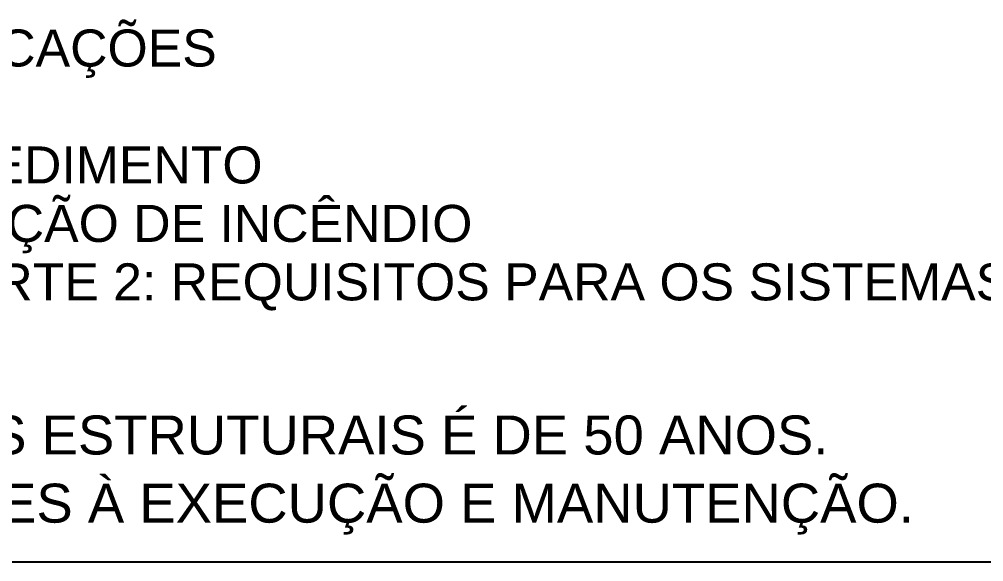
# Model space of a CAD drawing. Extents: x 0 to 119, y 0 to 84.
# Drawn here: x 109.847 to 114.795, y 59.4 to 62.183 of the extents above; entities that cross this region are included whole.
import ezdxf

# ---------------------------------------------------------------- set-up
doc = ezdxf.new("R2010")
doc.units = 0
doc.header["$MEASUREMENT"] = 0
doc.layers.add('3', color=7, linetype='CONTINUOUS')
doc.layers.add('40', color=7, linetype='CONTINUOUS')
doc.styles.add('TQS_ARIAL', font='arial.ttf')

msp = doc.modelspace()

# ---------------------------------------------------------------- linework, layer by layer
at = {"layer": '3', "color": 7, "linetype": 'Continuous'}
for p, q in [((100.4, 59.4), (117.9, 59.4)), ((100.41808, 59.4), (117.874596, 59.4))]:
    msp.add_line(p, q, dxfattribs=at)
at = {"layer": '40', "linetype": 'Continuous'}
for p, q in [((100.4, 59.4), (117.9, 59.4)), ((100.41808, 59.4), (117.874596, 59.4))]:
    msp.add_line(p, q, dxfattribs=at)

# ---------------------------------------------------------------- texts
at = {"layer": '3', "color": 7, "linetype": 'Continuous', "style": 'TQS_ARIAL'}
for s, p in [(' - NBR 6120 - CARGAS PARA O CÁLCULO DE ESTRUTURAS DE EDIFICAÇÕES', (101.008785, 61.94102)), (' - NBR 14931 - EXECUÇÃO DE ESTRUTURAS DE CONCRETO - PROCEDIMENTO', (101.008785, 61.34102)), (' - NBR 15200 - PROJETO DE ESTRUTURAS DE CONCRETO EM SITUAÇÃO DE INCÊNDIO', (101.008785, 61.04102)), (' - NBR 15575-2 - EDIFICAÇÕES HABITACIONAIS - DESEMPENHO - PARTE 2: REQUISITOS PARA OS SISTEMAS ESTRUTURAIS', (101.008785, 60.74102))]:
    msp.add_text(s, height=0.19, dxfattribs=at).set_placement(p)
at = {"layer": '40', "linetype": 'Continuous', "style": 'TQS_ARIAL'}
for s, p in [('12) CONFORME NBR 15575-2 O TEMPO DE VIDA ÚTIL DOS SISTEMAS ESTRUTURAIS É DE 50 ANOS. ', (100.585419, 59.950251)), ('PARA TANTO DEVE-SE OBSERVAR OS REQUISITOS REFERENTES À EXECUÇÃO E MANUTENÇÃO.', (101.164559, 59.600505))]:
    msp.add_text(s, height=0.2, dxfattribs=at).set_placement(p)

doc.saveas('drawing.dxf')
